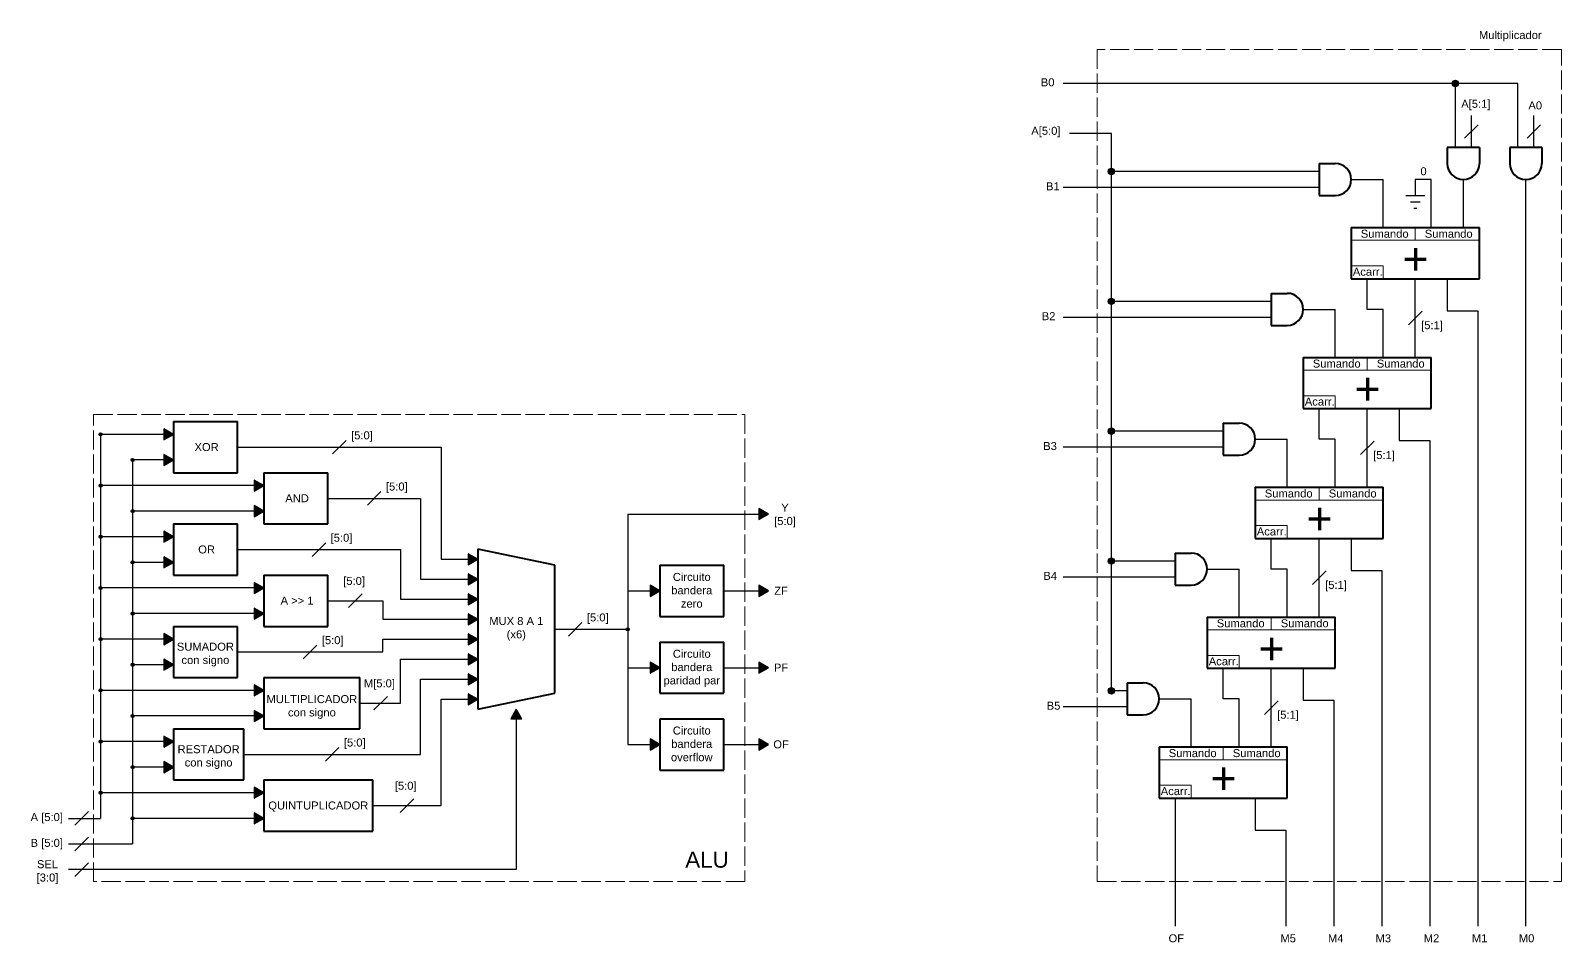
# Model space of a CAD drawing. Header units: millimetres. Extents: x -214 to 2182, y -211 to 1461.
# Drawn here: x 34.1 to 512.3, y 1175.9 to 1460.8 of the extents above; entities that cross this region are included whole.
import ezdxf

# ---------------------------------------------------------------- set-up
doc = ezdxf.new("R2010")
doc.units = ezdxf.units.MM
doc.header["$LTSCALE"] = 0.5
doc.linetypes.add('ACAD_ISO02W100', pattern=[15, 12, -3])
for name, color, linetype, lineweight in [('Cables', 7, 'Continuous', 30), ('Componente_Detalle', 7, 'Continuous', 20), ('Componentes', 7, 'Continuous', 40), ('Contorno', 7, 'Continuous', 40), ('Cuadro_dashed', 7, 'ACAD_ISO02W100', 20), ('Modulos', 7, 'Continuous', 40)]:
    doc.layers.add(name, color=color, linetype=linetype, lineweight=lineweight)
doc.layers.add('Texto', color=7, linetype='Continuous')
doc.styles.add('Rotulado', font='arial.ttf', dxfattribs={"height": 10})

msp = doc.modelspace()

# ---------------------------------------------------------------- hatches: boundary and pattern name
at = {"layer": 'Cables'}
h = msp.add_hatch(color=256, dxfattribs=at)
h.dxf.hatch_style = 1
h.paths.add_polyline_path([(480.21, 1444.24, 1), (478.21, 1444.24, 1)])
h = msp.add_hatch(color=256, dxfattribs=at)
h.dxf.hatch_style = 1
h.paths.add_polyline_path([(372.76, 1416.74, 1), (370.76, 1416.74, 1)])
h = msp.add_hatch(color=256, dxfattribs=at)
h.dxf.hatch_style = 1
h.paths.add_polyline_path([(372.76, 1376.17, 1), (370.76, 1376.17, 1)])
h = msp.add_hatch(color=256, dxfattribs=at)
h.dxf.hatch_style = 1
h.paths.add_polyline_path([(55.5, 1334.61, 1), (56.5, 1334.61, 1)])
h = msp.add_hatch(color=256, dxfattribs=at)
h.dxf.hatch_style = 1
h.paths.add_polyline_path([(78.74, 1334.61), (75.74, 1336.34), (75.74, 1332.88)])
h = msp.add_hatch(color=256, dxfattribs=at)
h.dxf.hatch_style = 1
h.paths.add_polyline_path([(372.76, 1335.59, 1), (370.76, 1335.59, 1)])
h = msp.add_hatch(color=256, dxfattribs=at)
h.dxf.hatch_style = 1
h.paths.add_polyline_path([(65.5, 1326.61, 1), (66.5, 1326.61, 1)])
h = msp.add_hatch(color=256, dxfattribs=at)
h.dxf.hatch_style = 1
h.paths.add_polyline_path([(78.74, 1326.61), (75.74, 1328.34), (75.74, 1324.88)])
h = msp.add_hatch(color=256, dxfattribs=at)
h.dxf.hatch_style = 1
h.paths.add_polyline_path([(107, 1318.61), (104, 1320.34), (104, 1316.88)])
h = msp.add_hatch(color=256, dxfattribs=at)
h.dxf.hatch_style = 1
h.paths.add_polyline_path([(55.5, 1318.61, 1), (56.5, 1318.61, 1)])
h = msp.add_hatch(color=256, dxfattribs=at)
h.dxf.hatch_style = 1
h.paths.add_polyline_path([(65.5, 1310.61, 1), (66.5, 1310.61, 1)])
h = msp.add_hatch(color=256, dxfattribs=at)
h.dxf.hatch_style = 1
h.paths.add_polyline_path([(107, 1310.61), (104, 1312.34), (104, 1308.88)])
h = msp.add_hatch(color=256, dxfattribs=at)
h.dxf.hatch_style = 1
h.paths.add_polyline_path([(264.67, 1309.7), (261.67, 1311.44), (261.67, 1307.97)])
h = msp.add_hatch(color=256, dxfattribs=at)
h.dxf.hatch_style = 1
h.paths.add_polyline_path([(55.5, 1302.61, 1), (56.5, 1302.61, 1)])
h = msp.add_hatch(color=256, dxfattribs=at)
h.dxf.hatch_style = 1
h.paths.add_polyline_path([(78.74, 1302.61), (75.74, 1304.34), (75.74, 1300.88)])
h = msp.add_hatch(color=256, dxfattribs=at)
h.dxf.hatch_style = 1
h.paths.add_polyline_path([(78.74, 1294.61), (75.74, 1296.34), (75.74, 1292.88)])
h = msp.add_hatch(color=256, dxfattribs=at)
h.dxf.hatch_style = 1
h.paths.add_polyline_path([(173.86, 1295.58), (170.86, 1297.31), (170.86, 1293.85)])
h = msp.add_hatch(color=256, dxfattribs=at)
h.dxf.hatch_style = 1
h.paths.add_polyline_path([(372.76, 1295.02, 1), (370.76, 1295.02, 1)])
h = msp.add_hatch(color=256, dxfattribs=at)
h.dxf.hatch_style = 1
h.paths.add_polyline_path([(65.5, 1294.61, 1), (66.5, 1294.61, 1)])
h = msp.add_hatch(color=256, dxfattribs=at)
h.dxf.hatch_style = 1
h.paths.add_polyline_path([(55.5, 1286.61, 1), (56.5, 1286.61, 1)])
h = msp.add_hatch(color=256, dxfattribs=at)
h.dxf.hatch_style = 1
h.paths.add_polyline_path([(107, 1286.61), (104, 1288.34), (104, 1284.88)])
h = msp.add_hatch(color=256, dxfattribs=at)
h.dxf.hatch_style = 1
h.paths.add_polyline_path([(173.86, 1289.33), (170.86, 1291.06), (170.86, 1287.6)])
h = msp.add_hatch(color=256, dxfattribs=at)
h.dxf.hatch_style = 1
h.paths.add_polyline_path([(230.67, 1285.7), (227.67, 1287.44), (227.67, 1283.97)])
h = msp.add_hatch(color=256, dxfattribs=at)
h.dxf.hatch_style = 1
h.paths.add_polyline_path([(264.67, 1285.7), (261.67, 1287.44), (261.67, 1283.97)])
h = msp.add_hatch(color=256, dxfattribs=at)
h.dxf.hatch_style = 1
h.paths.add_polyline_path([(173.86, 1283.08), (170.86, 1284.81), (170.86, 1281.35)])
h = msp.add_hatch(color=256, dxfattribs=at)
h.dxf.hatch_style = 1
h.paths.add_polyline_path([(65.5, 1278.61, 1), (66.5, 1278.61, 1)])
h = msp.add_hatch(color=256, dxfattribs=at)
h.dxf.hatch_style = 1
h.paths.add_polyline_path([(107, 1278.61), (104, 1280.34), (104, 1276.88)])
h = msp.add_hatch(color=256, dxfattribs=at)
h.dxf.hatch_style = 1
h.paths.add_polyline_path([(173.86, 1276.83), (170.86, 1278.56), (170.86, 1275.1)])
h = msp.add_hatch(color=256, dxfattribs=at)
h.dxf.hatch_style = 1
h.paths.add_polyline_path([(78.74, 1270.61), (75.74, 1272.34), (75.74, 1268.88)])
h = msp.add_hatch(color=256, dxfattribs=at)
h.dxf.hatch_style = 1
h.paths.add_polyline_path([(173.86, 1270.58), (170.86, 1272.31), (170.86, 1268.85)])
h = msp.add_hatch(color=256, dxfattribs=at)
h.dxf.hatch_style = 1
h.paths.add_polyline_path([(220.17, 1273.7, 1), (221.17, 1273.7, 1)])
h = msp.add_hatch(color=256, dxfattribs=at)
h.dxf.hatch_style = 1
h.paths.add_polyline_path([(55.5, 1270.61, 1), (56.5, 1270.61, 1)])
h = msp.add_hatch(color=256, dxfattribs=at)
h.dxf.hatch_style = 1
h.paths.add_polyline_path([(65.5, 1262.61, 1), (66.5, 1262.61, 1)])
h = msp.add_hatch(color=256, dxfattribs=at)
h.dxf.hatch_style = 1
h.paths.add_polyline_path([(78.74, 1262.61), (75.74, 1264.34), (75.74, 1260.88)])
h = msp.add_hatch(color=256, dxfattribs=at)
h.dxf.hatch_style = 1
h.paths.add_polyline_path([(173.86, 1264.33), (170.86, 1266.06), (170.86, 1262.6)])
h = msp.add_hatch(color=256, dxfattribs=at)
h.dxf.hatch_style = 1
h.paths.add_polyline_path([(230.67, 1261.7), (227.67, 1263.44), (227.67, 1259.97)])
h = msp.add_hatch(color=256, dxfattribs=at)
h.dxf.hatch_style = 1
h.paths.add_polyline_path([(264.67, 1261.7), (261.67, 1263.44), (261.67, 1259.97)])
h = msp.add_hatch(color=256, dxfattribs=at)
h.dxf.hatch_style = 1
h.paths.add_polyline_path([(173.86, 1258.08), (170.86, 1259.81), (170.86, 1256.35)])
h = msp.add_hatch(color=256, dxfattribs=at)
h.dxf.hatch_style = 1
h.paths.add_polyline_path([(55.5, 1254.61, 1), (56.5, 1254.61, 1)])
h = msp.add_hatch(color=256, dxfattribs=at)
h.dxf.hatch_style = 1
h.paths.add_polyline_path([(107, 1254.61), (104, 1256.34), (104, 1252.88)])
h = msp.add_hatch(color=256, dxfattribs=at)
h.dxf.hatch_style = 1
h.paths.add_polyline_path([(173.86, 1251.83), (170.86, 1253.56), (170.86, 1250.1)])
h = msp.add_hatch(color=256, dxfattribs=at)
h.dxf.hatch_style = 1
h.paths.add_polyline_path([(372.76, 1254.45, 1), (370.76, 1254.45, 1)])
h = msp.add_hatch(color=256, dxfattribs=at)
h.dxf.hatch_style = 1
h.paths.add_polyline_path([(107, 1246.61), (104, 1248.34), (104, 1244.88)])
h = msp.add_hatch(color=256, dxfattribs=at)
h.dxf.hatch_style = 1
h.paths.add_polyline_path([(185.86, 1248.7), (184.13, 1245.7), (187.59, 1245.7)])
h = msp.add_hatch(color=256, dxfattribs=at)
h.dxf.hatch_style = 1
h.paths.add_polyline_path([(65.5, 1246.61, 1), (66.5, 1246.61, 1)])
h = msp.add_hatch(color=256, dxfattribs=at)
h.dxf.hatch_style = 1
h.paths.add_polyline_path([(55.5, 1238.61, 1), (56.5, 1238.61, 1)])
h = msp.add_hatch(color=256, dxfattribs=at)
h.dxf.hatch_style = 1
h.paths.add_polyline_path([(78.74, 1238.61), (75.74, 1240.34), (75.74, 1236.88)])
h = msp.add_hatch(color=256, dxfattribs=at)
h.dxf.hatch_style = 1
h.paths.add_polyline_path([(230.67, 1237.7), (227.67, 1239.44), (227.67, 1235.97)])
h = msp.add_hatch(color=256, dxfattribs=at)
h.dxf.hatch_style = 1
h.paths.add_polyline_path([(264.67, 1237.7), (261.67, 1239.44), (261.67, 1235.97)])
h = msp.add_hatch(color=256, dxfattribs=at)
h.dxf.hatch_style = 1
h.paths.add_polyline_path([(65.5, 1230.61, 1), (66.5, 1230.61, 1)])
h = msp.add_hatch(color=256, dxfattribs=at)
h.dxf.hatch_style = 1
h.paths.add_polyline_path([(78.74, 1230.61), (75.74, 1232.34), (75.74, 1228.88)])
h = msp.add_hatch(color=256, dxfattribs=at)
h.dxf.hatch_style = 1
h.paths.add_polyline_path([(107, 1222.61), (104, 1224.34), (104, 1220.88)])
h = msp.add_hatch(color=256, dxfattribs=at)
h.dxf.hatch_style = 1
h.paths.add_polyline_path([(55.5, 1222.61, 1), (56.5, 1222.61, 1)])
h = msp.add_hatch(color=256, dxfattribs=at)
h.dxf.hatch_style = 1
h.paths.add_polyline_path([(65.5, 1214.61, 1), (66.5, 1214.61, 1)])
h = msp.add_hatch(color=256, dxfattribs=at)
h.dxf.hatch_style = 1
h.paths.add_polyline_path([(107, 1214.61), (104, 1216.34), (104, 1212.88)])

# ---------------------------------------------------------------- linework, layer by layer
at = {"layer": 'Cables', "color": 7}
for p, q in [((498.74, 1444.24), (356.71, 1444.24)), ((479.21, 1424.24), (479.21, 1444.24)), ((498.74, 1424.24), (498.74, 1444.24)), ((484.21, 1424.24), (484.21, 1434.24)), ((503.74, 1424.24), (503.74, 1434.24)), ((371.76, 1428.66), (358.65, 1428.66)), ((371.76, 1254.45), (371.76, 1428.66)), ((476.71, 1424.24), (481.71, 1424.24)), ((481.71, 1424.24), (486.71, 1424.24)), ((496.24, 1424.24), (501.24, 1424.24)), ((501.24, 1424.24), (506.24, 1424.24)), ((436.71, 1416.74), (371.76, 1416.74)), ((436.71, 1414.24), (436.71, 1419.24)), ((436.71, 1411.74), (356.71, 1411.74)), ((436.71, 1409.24), (436.71, 1414.24)), ((446.71, 1414.24), (456.71, 1414.24)), ((456.71, 1399.24), (456.71, 1414.24)), ((471.71, 1414.24), (466.71, 1414.24)), ((466.71, 1414.24), (466.71, 1409.24)), ((471.71, 1399.24), (471.71, 1414.24)), ((481.71, 1399.24), (481.71, 1414.24)), ((501.24, 1180.95), (501.24, 1414.24)), ((463.71, 1409.24), (469.71, 1409.24)), ((465.21, 1407.24), (468.21, 1407.24)), ((466.21, 1405.24), (467.21, 1405.24)), ((466.71, 1399.24), (446.71, 1399.24)), ((446.71, 1383.24), (456.71, 1383.24)), ((451.71, 1373.67), (451.71, 1383.24)), ((466.71, 1358.67), (466.71, 1383.24)), ((466.71, 1383.24), (486.71, 1383.24)), ((476.71, 1383.24), (476.71, 1373.24)), ((421.71, 1373.67), (421.71, 1378.67)), ((421.71, 1376.17), (371.76, 1376.17)), ((421.71, 1368.67), (421.71, 1373.67)), ((431.71, 1373.67), (441.71, 1373.67)), ((441.71, 1358.67), (441.71, 1373.67)), ((456.71, 1373.67), (451.71, 1373.67)), ((456.71, 1358.67), (456.71, 1373.67)), ((476.71, 1373.24), (486.24, 1373.24)), ((486.24, 1373.24), (486.24, 1180.95)), ((421.71, 1371.17), (356.71, 1371.17)), ((451.71, 1358.67), (431.71, 1358.67)), ((431.71, 1342.67), (441.71, 1342.67)), ((436.71, 1333.09), (436.71, 1342.67)), ((451.71, 1318.09), (451.71, 1342.67)), ((451.71, 1342.67), (471.71, 1342.67)), ((461.71, 1342.67), (461.71, 1332.67)), ((56, 1334.61), (56, 1214.61)), ((78.74, 1334.61), (56, 1334.61)), ((78.74, 1338.61), (78.74, 1330.61)), ((406.71, 1335.59), (371.76, 1335.59)), ((406.71, 1333.09), (406.71, 1338.09)), ((78.74, 1330.61), (78.74, 1322.61)), ((98.74, 1330.61), (162.44, 1330.61)), ((162.44, 1330.61), (162.44, 1295.58)), ((406.71, 1330.59), (356.71, 1330.59)), ((406.71, 1328.09), (406.71, 1333.09)), ((416.71, 1333.09), (426.71, 1333.09)), ((426.71, 1318.09), (426.71, 1333.09)), ((441.71, 1333.09), (436.71, 1333.09)), ((441.71, 1318.09), (441.71, 1333.09)), ((461.71, 1332.67), (471.24, 1332.67)), ((471.24, 1332.67), (471.24, 1180.95)), ((66, 1326.61), (66, 1206.61)), ((78.74, 1326.61), (66, 1326.61)), ((107, 1322.61), (107, 1314.61)), ((107, 1318.61), (56, 1318.61)), ((436.71, 1318.09), (416.71, 1318.09)), ((107, 1310.61), (66, 1310.61)), ((107, 1314.61), (107, 1306.61)), ((127, 1314.61), (155.94, 1314.61)), ((155.94, 1314.61), (155.94, 1289.33)), ((78.74, 1306.61), (78.74, 1298.61)), ((220.67, 1309.7), (220.67, 1237.7)), ((220.67, 1309.7), (220.67, 1285.7)), ((220.67, 1309.7), (262.67, 1309.7)), ((78.74, 1302.61), (56, 1302.61)), ((416.71, 1302.09), (426.71, 1302.09)), ((421.71, 1292.52), (421.71, 1302.09)), ((436.71, 1277.52), (436.71, 1302.09)), ((436.71, 1302.09), (456.71, 1302.09)), ((446.71, 1302.09), (446.71, 1292.09)), ((78.74, 1298.61), (78.74, 1290.61)), ((98.74, 1298.61), (149.65, 1298.61)), ((149.65, 1298.61), (149.65, 1283.08)), ((173.86, 1298.7), (173.86, 1292.45)), ((391.71, 1292.52), (391.71, 1297.52)), ((78.74, 1294.61), (66, 1294.61)), ((162.44, 1295.58), (173.86, 1295.58)), ((173.86, 1292.45), (173.86, 1286.2)), ((230.67, 1293.7), (230.67, 1285.7)), ((391.71, 1295.02), (371.76, 1295.02)), ((391.71, 1287.52), (391.71, 1292.52)), ((401.71, 1292.52), (411.71, 1292.52)), ((411.71, 1277.52), (411.71, 1292.52)), ((426.71, 1292.52), (421.71, 1292.52)), ((426.71, 1277.52), (426.71, 1292.52)), ((446.71, 1292.09), (456.24, 1292.09)), ((456.24, 1292.09), (456.24, 1180.95)), ((107, 1286.61), (56, 1286.61)), ((107, 1290.61), (107, 1282.61)), ((155.94, 1289.33), (173.86, 1289.33)), ((391.71, 1290.02), (356.71, 1290.02)), ((107, 1282.61), (107, 1274.61)), ((127, 1282.61), (144.14, 1282.61)), ((144.14, 1282.61), (144.14, 1276.83)), ((149.65, 1283.08), (173.86, 1283.08)), ((173.86, 1286.2), (173.86, 1279.95)), ((220.67, 1285.7), (220.67, 1261.7)), ((220.67, 1285.7), (230.67, 1285.7)), ((230.67, 1285.7), (230.67, 1277.7)), ((250.67, 1285.7), (262.67, 1285.7)), ((107, 1278.61), (66, 1278.61)), ((144.14, 1276.83), (173.86, 1276.83)), ((173.86, 1279.95), (173.86, 1273.7)), ((421.71, 1277.52), (401.71, 1277.52)), ((78.74, 1274.61), (78.74, 1266.61)), ((173.86, 1273.7), (173.86, 1267.45)), ((197.86, 1273.7), (220.67, 1273.7)), ((78.74, 1270.61), (56, 1270.61)), ((144.14, 1266.61), (144.14, 1270.58)), ((144.14, 1270.58), (173.86, 1270.58)), ((173.86, 1267.45), (173.86, 1261.2)), ((230.67, 1269.7), (230.67, 1261.7)), ((78.74, 1262.61), (66, 1262.61)), ((78.74, 1266.61), (78.74, 1258.61)), ((98.74, 1266.61), (144.14, 1266.61)), ((149.65, 1250.61), (149.65, 1264.33)), ((149.65, 1264.33), (173.86, 1264.33)), ((107, 1258.61), (107, 1250.61)), ((155.94, 1234.61), (155.94, 1258.08)), ((155.94, 1258.08), (173.86, 1258.08)), ((173.86, 1261.2), (173.86, 1254.95)), ((220.67, 1261.7), (220.67, 1237.7)), ((220.67, 1261.7), (230.67, 1261.7)), ((230.67, 1261.7), (230.67, 1253.7)), ((250.67, 1261.7), (262.67, 1261.7)), ((401.71, 1261.52), (411.71, 1261.52)), ((406.71, 1251.95), (406.71, 1261.52)), ((421.71, 1236.95), (421.71, 1261.52)), ((421.71, 1261.52), (441.71, 1261.52)), ((431.71, 1261.52), (431.71, 1251.52)), ((107, 1254.61), (56, 1254.61)), ((173.86, 1254.95), (173.86, 1248.7)), ((376.71, 1254.45), (371.76, 1254.45)), ((376.71, 1251.95), (376.71, 1256.95)), ((107, 1250.61), (107, 1242.61)), ((137.28, 1250.61), (149.65, 1250.61)), ((162.44, 1218.61), (162.44, 1251.83)), ((162.44, 1251.83), (173.86, 1251.83)), ((185.86, 1248.7), (185.86, 1198.61)), ((376.71, 1249.45), (356.71, 1249.45)), ((376.71, 1246.95), (376.71, 1251.95)), ((386.71, 1251.95), (396.71, 1251.95)), ((396.71, 1236.95), (396.71, 1251.95)), ((411.71, 1251.95), (406.71, 1251.95)), ((411.71, 1236.95), (411.71, 1251.95)), ((431.71, 1251.52), (441.24, 1251.52)), ((441.24, 1251.52), (441.24, 1180.95)), ((107, 1246.61), (66, 1246.61)), ((230.67, 1245.7), (230.67, 1237.7)), ((78.74, 1238.61), (56, 1238.61)), ((78.74, 1242.61), (78.74, 1234.61)), ((78.74, 1234.61), (78.74, 1226.61)), ((100.74, 1234.61), (155.94, 1234.61)), ((220.67, 1237.7), (230.67, 1237.7)), ((230.67, 1237.7), (230.67, 1229.7)), ((250.67, 1237.7), (262.67, 1237.7)), ((406.71, 1236.95), (386.71, 1236.95)), ((78.74, 1230.61), (66, 1230.61)), ((107, 1226.61), (107, 1218.61)), ((107, 1222.61), (56, 1222.61)), ((386.71, 1220.95), (396.71, 1220.95)), ((391.71, 1220.95), (391.71, 1180.95)), ((406.71, 1220.95), (426.71, 1220.95)), ((416.71, 1220.95), (416.71, 1210.95)), ((107, 1218.61), (107, 1210.61)), ((141, 1218.61), (162.44, 1218.61)), ((46, 1214.61), (56, 1214.61)), ((107, 1214.61), (66, 1214.61)), ((416.71, 1210.95), (426.24, 1210.95)), ((426.24, 1210.95), (426.24, 1180.95)), ((46, 1206.61), (66, 1206.61)), ((185.86, 1198.61), (46, 1198.61))]:
    msp.add_line(p, q, dxfattribs=at)
at = {"layer": 'Cables'}
for p, q in [((482.09, 1427.12), (486.33, 1431.36)), ((501.61, 1427.12), (505.86, 1431.36)), ((464.59, 1368.83), (468.83, 1373.07)), ((128.46, 1328.49), (132.71, 1332.73)), ((449.59, 1328.26), (453.83, 1332.5)), ((139.35, 1312.49), (143.59, 1316.73)), ((122.07, 1296.49), (126.31, 1300.73)), ((434.59, 1287.68), (438.83, 1291.93)), ((133.45, 1280.49), (137.69, 1284.73)), ((202.13, 1271.58), (206.37, 1275.83)), ((119.31, 1264.49), (123.56, 1268.73)), ((141.34, 1248.49), (145.59, 1252.73)), ((419.59, 1247.11), (423.83, 1251.35)), ((126.22, 1232.49), (130.46, 1236.73)), ((149.56, 1216.49), (153.8, 1220.73)), ((47.97, 1212.49), (52.21, 1216.73)), ((47.97, 1204.49), (52.21, 1208.73)), ((47.92, 1196.49), (52.17, 1200.73))]:
    msp.add_line(p, q, dxfattribs=at)
at = {"layer": 'Cables', "color": 7}
for points in [[(78.74, 1334.61), (75.74, 1336.34), (75.74, 1332.88)], [(78.74, 1326.61), (75.74, 1328.34), (75.74, 1324.88)], [(107, 1318.61), (104, 1320.34), (104, 1316.88)], [(107, 1310.61), (104, 1312.34), (104, 1308.88)], [(264.67, 1309.7), (261.67, 1311.44), (261.67, 1307.97)], [(78.74, 1302.61), (75.74, 1304.34), (75.74, 1300.88)], [(78.74, 1294.61), (75.74, 1296.34), (75.74, 1292.88)], [(173.86, 1295.58), (170.86, 1297.31), (170.86, 1293.85)], [(107, 1286.61), (104, 1288.34), (104, 1284.88)], [(173.86, 1289.33), (170.86, 1291.06), (170.86, 1287.6)], [(230.67, 1285.7), (227.67, 1287.44), (227.67, 1283.97)], [(264.67, 1285.7), (261.67, 1287.44), (261.67, 1283.97)], [(173.86, 1283.08), (170.86, 1284.81), (170.86, 1281.35)], [(107, 1278.61), (104, 1280.34), (104, 1276.88)], [(173.86, 1276.83), (170.86, 1278.56), (170.86, 1275.1)], [(78.74, 1270.61), (75.74, 1272.34), (75.74, 1268.88)], [(173.86, 1270.58), (170.86, 1272.31), (170.86, 1268.85)], [(78.74, 1262.61), (75.74, 1264.34), (75.74, 1260.88)], [(173.86, 1264.33), (170.86, 1266.06), (170.86, 1262.6)], [(230.67, 1261.7), (227.67, 1263.44), (227.67, 1259.97)], [(264.67, 1261.7), (261.67, 1263.44), (261.67, 1259.97)], [(173.86, 1258.08), (170.86, 1259.81), (170.86, 1256.35)], [(107, 1254.61), (104, 1256.34), (104, 1252.88)], [(173.86, 1251.83), (170.86, 1253.56), (170.86, 1250.1)], [(107, 1246.61), (104, 1248.34), (104, 1244.88)], [(185.86, 1248.7), (184.13, 1245.7), (187.59, 1245.7)], [(78.74, 1238.61), (75.74, 1240.34), (75.74, 1236.88)], [(230.67, 1237.7), (227.67, 1239.44), (227.67, 1235.97)], [(264.67, 1237.7), (261.67, 1239.44), (261.67, 1235.97)], [(78.74, 1230.61), (75.74, 1232.34), (75.74, 1228.88)], [(107, 1222.61), (104, 1224.34), (104, 1220.88)], [(107, 1214.61), (104, 1216.34), (104, 1212.88)]]:
    msp.add_lwpolyline(points, close=True, dxfattribs=at)
at = {"layer": 'Cables'}
for centre, radius in [((479.21, 1444.24), 1), ((371.76, 1416.74), 1), ((371.76, 1376.17), 1), ((56, 1334.61), 0.5), ((371.76, 1335.59), 1), ((66, 1326.61), 0.5), ((56, 1318.61), 0.5), ((66, 1310.61), 0.5), ((56, 1302.61), 0.5), ((371.76, 1295.02), 1), ((66, 1294.61), 0.5), ((56, 1286.61), 0.5), ((66, 1278.61), 0.5), ((220.67, 1273.7), 0.5), ((56, 1270.61), 0.5), ((66, 1262.61), 0.5), ((56, 1254.61), 0.5), ((371.76, 1254.45), 1), ((66, 1246.61), 0.5), ((56, 1238.61), 0.5), ((66, 1230.61), 0.5), ((56, 1222.61), 0.5), ((66, 1214.61), 0.5)]:
    msp.add_circle(centre, radius, dxfattribs=at)
at = {"layer": 'Componente_Detalle', "color": 7}
for p, q in [((446.71, 1399.24), (446.71, 1395.24)), ((466.71, 1395.24), (466.71, 1399.24)), ((466.71, 1399.24), (476.71, 1399.24)), ((476.71, 1399.24), (486.71, 1399.24)), ((446.71, 1395.24), (466.71, 1395.24)), ((466.71, 1395.24), (486.71, 1395.24)), ((446.71, 1387.24), (446.71, 1383.24)), ((446.71, 1387.24), (456.71, 1387.24)), ((456.71, 1387.24), (456.71, 1383.24)), ((431.71, 1358.67), (431.71, 1354.67)), ((451.71, 1354.67), (451.71, 1358.67)), ((451.71, 1358.67), (461.71, 1358.67)), ((461.71, 1358.67), (471.71, 1358.67)), ((431.71, 1354.67), (451.71, 1354.67)), ((451.71, 1354.67), (471.71, 1354.67)), ((431.71, 1346.67), (431.71, 1342.67)), ((431.71, 1346.67), (441.71, 1346.67)), ((441.71, 1346.67), (441.71, 1342.67)), ((416.71, 1318.09), (416.71, 1314.09)), ((436.71, 1314.09), (436.71, 1318.09)), ((436.71, 1318.09), (446.71, 1318.09)), ((446.71, 1318.09), (456.71, 1318.09)), ((416.71, 1314.09), (436.71, 1314.09)), ((436.71, 1314.09), (456.71, 1314.09)), ((416.71, 1306.09), (416.71, 1302.09)), ((416.71, 1306.09), (426.71, 1306.09)), ((426.71, 1306.09), (426.71, 1302.09)), ((401.71, 1277.52), (401.71, 1273.52)), ((421.71, 1273.52), (421.71, 1277.52)), ((421.71, 1277.52), (431.71, 1277.52)), ((431.71, 1277.52), (441.71, 1277.52)), ((401.71, 1273.52), (421.71, 1273.52)), ((421.71, 1273.52), (441.71, 1273.52)), ((401.71, 1265.52), (401.71, 1261.52)), ((401.71, 1265.52), (411.71, 1265.52)), ((411.71, 1265.52), (411.71, 1261.52)), ((386.71, 1236.95), (386.71, 1232.95)), ((406.71, 1232.95), (406.71, 1236.95)), ((406.71, 1236.95), (416.71, 1236.95)), ((416.71, 1236.95), (426.71, 1236.95)), ((386.71, 1232.95), (406.71, 1232.95)), ((406.71, 1232.95), (426.71, 1232.95)), ((386.71, 1224.95), (386.71, 1220.95)), ((386.71, 1224.95), (396.71, 1224.95)), ((396.71, 1224.95), (396.71, 1220.95))]:
    msp.add_line(p, q, dxfattribs=at)
at = {"layer": 'Componentes', "color": 7}
for p, q in [((406.71, 1338.09), (411.71, 1338.09)), ((391.71, 1297.52), (396.71, 1297.52)), ((376.71, 1256.95), (381.71, 1256.95))]:
    msp.add_line(p, q, dxfattribs=at)
at = {"layer": 'Contorno'}
for p, q in [((486.71, 1424.24), (476.71, 1424.24)), ((476.71, 1424.24), (476.71, 1419.24)), ((486.71, 1424.24), (486.71, 1419.24)), ((506.24, 1424.24), (496.24, 1424.24)), ((496.24, 1424.24), (496.24, 1419.24)), ((506.24, 1424.24), (506.24, 1419.24)), ((436.71, 1419.24), (436.71, 1409.24)), ((436.71, 1419.24), (441.71, 1419.24)), ((436.71, 1409.24), (441.71, 1409.24)), ((421.71, 1378.67), (421.71, 1368.67)), ((421.71, 1378.67), (426.71, 1378.67)), ((421.71, 1368.67), (426.71, 1368.67)), ((406.71, 1338.09), (406.71, 1328.09)), ((406.71, 1328.09), (411.71, 1328.09)), ((391.71, 1297.52), (391.71, 1287.52)), ((391.71, 1287.52), (396.71, 1287.52)), ((376.71, 1256.95), (376.71, 1246.95)), ((376.71, 1246.95), (381.71, 1246.95))]:
    msp.add_line(p, q, dxfattribs=at)
for centre, start, end in [((441.71, 1414.24), 270, 90), ((481.71, 1419.24), 180, 0), ((501.24, 1419.24), 180, 0), ((426.71, 1373.67), 270, 90), ((411.71, 1333.09), 270, 90), ((396.71, 1292.52), 270, 90), ((381.71, 1251.95), 270, 90)]:
    msp.add_arc(centre, 5, start, end, dxfattribs=at)
at = {"layer": 'Cuadro_dashed', "color": 7}
for p, q in [((512.34, 1454.84), (367.34, 1454.84)), ((367.34, 1454.84), (367.34, 1194.84)), ((512.34, 1194.84), (512.34, 1454.84)), ((53.78, 1194.84), (53.78, 1340.8)), ((53.78, 1340.8), (257.27, 1340.8)), ((257.27, 1340.8), (257.27, 1194.84)), ((257.27, 1194.84), (53.78, 1194.84)), ((367.34, 1194.84), (512.34, 1194.84))]:
    msp.add_line(p, q, dxfattribs=at)
at = {"layer": 'Modulos'}
for p, q in [((446.71, 1399.24), (486.71, 1399.24)), ((446.71, 1399.24), (446.71, 1383.24)), ((486.71, 1383.24), (486.71, 1399.24)), ((446.71, 1383.24), (486.71, 1383.24)), ((431.71, 1358.67), (471.71, 1358.67)), ((431.71, 1358.67), (431.71, 1342.67)), ((471.71, 1342.67), (471.71, 1358.67)), ((431.71, 1342.67), (471.71, 1342.67)), ((78.74, 1338.61), (98.74, 1338.61)), ((78.74, 1338.61), (78.74, 1322.61)), ((98.74, 1322.61), (98.74, 1338.61)), ((78.74, 1322.61), (98.74, 1322.61)), ((107, 1322.61), (127, 1322.61)), ((107, 1322.61), (107, 1306.61)), ((127, 1306.61), (127, 1322.61)), ((416.71, 1318.09), (456.71, 1318.09)), ((416.71, 1318.09), (416.71, 1302.09)), ((456.71, 1302.09), (456.71, 1318.09)), ((78.74, 1306.61), (98.74, 1306.61)), ((78.74, 1306.61), (78.74, 1290.61)), ((98.74, 1290.61), (98.74, 1306.61)), ((107, 1306.61), (127, 1306.61)), ((416.71, 1302.09), (456.71, 1302.09)), ((230.67, 1293.7), (250.67, 1293.7)), ((230.67, 1293.7), (230.67, 1277.7)), ((250.67, 1277.7), (250.67, 1293.7)), ((78.74, 1290.61), (98.74, 1290.61)), ((107, 1290.61), (127, 1290.61)), ((107, 1290.61), (107, 1274.61)), ((127, 1274.61), (127, 1290.61)), ((230.67, 1277.7), (250.67, 1277.7)), ((401.71, 1277.52), (441.71, 1277.52)), ((401.71, 1277.52), (401.71, 1261.52)), ((441.71, 1261.52), (441.71, 1277.52)), ((78.74, 1274.61), (98.74, 1274.61)), ((78.74, 1274.61), (78.74, 1258.61)), ((98.74, 1258.61), (98.74, 1274.61)), ((107, 1274.61), (127, 1274.61)), ((230.67, 1269.7), (250.67, 1269.7)), ((230.67, 1269.7), (230.67, 1253.7)), ((250.67, 1253.7), (250.67, 1269.7)), ((78.74, 1258.61), (98.74, 1258.61)), ((107, 1258.61), (137, 1258.61)), ((107, 1258.61), (107, 1242.61)), ((137, 1242.61), (137, 1258.61)), ((401.71, 1261.52), (441.71, 1261.52)), ((230.67, 1253.7), (250.67, 1253.7)), ((230.67, 1245.7), (250.67, 1245.7)), ((230.67, 1245.7), (230.67, 1229.7)), ((250.67, 1229.7), (250.67, 1245.7)), ((78.74, 1242.61), (100.74, 1242.61)), ((78.74, 1242.61), (78.74, 1226.61)), ((100.74, 1226.61), (100.74, 1242.61)), ((107, 1242.61), (137, 1242.61)), ((386.71, 1236.95), (426.71, 1236.95)), ((386.71, 1236.95), (386.71, 1220.95)), ((426.71, 1220.95), (426.71, 1236.95)), ((230.67, 1229.7), (250.67, 1229.7)), ((78.74, 1226.61), (100.74, 1226.61)), ((107, 1226.61), (141, 1226.61)), ((107, 1226.61), (107, 1210.61)), ((141, 1210.61), (141, 1226.61)), ((386.71, 1220.95), (426.71, 1220.95)), ((107, 1210.61), (141, 1210.61))]:
    msp.add_line(p, q, dxfattribs=at)
at = {"layer": 'Modulos', "color": 7}
for p, q in [((173.86, 1298.7), (173.86, 1248.7)), ((197.86, 1293.7), (173.86, 1298.7)), ((197.86, 1253.7), (197.86, 1293.7)), ((173.86, 1248.7), (197.86, 1253.7))]:
    msp.add_line(p, q, dxfattribs=at)

# ---------------------------------------------------------------- texts
at = {"layer": 'Texto', "style": 'Rotulado'}
for s, width, gutter_width, heights, insert, char_height, attachment_point in [('\\pxqc;Multiplicador', 24.8743, 29.51, [4.26], (483.95, 1460.63), 2.5, 1), ('\\pxqc;[5:0]', 9.8135, 29.51, [4.31], (132.74, 1335.55), 2.5, 1), ('\\pxqc;XOR', 12.7925, 29.51, [3.45], (82.72, 1331.89), 2.5, 1), ('\\pxqc;AND', 12.7925, 29.51, [3.45], (110.98, 1315.89), 2.5, 1), ('\\pxqc;[5:0]', 9.8135, 29.51, [4.31], (143.63, 1319.55), 2.5, 1), ('\\pxqc;Y \\P[5:0]', 9.4316, 29.51, [7.87], (265.08, 1312.93), 2.5, 1), ('\\pxqc;[5:0]', 9.8135, 29.51, [4.31], (126.35, 1303.55), 2.5, 1), ('\\pxqc;OR', 12.7925, 29.51, [3.45], (82.72, 1299.89), 2.5, 1), ('\\pxqc;Circuito bandera zero', 20, 29.51, [12], (230.67, 1291.3), 2.5, 1), ('\\pxqc;[5:0]', 9.8135, 29.51, [4.31], (130.29, 1290.06), 2.5, 1), ('\\pxqc;ZF', 5.1661, 29.51, [3.45], (265.99, 1286.99), 2.5, 1), ('\\pxqc;A >> 1', 12.7925, 29.51, [3.45], (110.98, 1283.89), 2.5, 1), ('\\pxqc;MUX 8 A 1\\P(x6)', 24, 29.51, [9.2], (173.86, 1277.53), 2.5, 1), ('\\pxqc;[5:0]', 9.8135, 29.51, [4.31], (206.4, 1278.65), 2.5, 1), ('\\pxqc;SUMADOR con signo', 20, 29.51, [8.39], (78.74, 1269.51), 2.5, 1), ('\\pxqc;[5:0]', 9.8135, 29.51, [4.31], (123.59, 1271.55), 2.5, 1), ('\\pxqc;Circuito bandera paridad par', 20, 29.51, [12], (230.67, 1267.3), 2.5, 1), ('\\pxqc;PF', 5.1661, 29.51, [3.45], (265.99, 1262.99), 2.5, 1), ('\\pxqc;M[5:0]', 9.8135, 29.51, [4.31], (138.19, 1258.06), 2.5, 1), ('\\pxqc;MULTIPLICADOR con signo', 30, 29.51, [8.73], (107, 1253.13), 2.5, 1), ('\\pxqc;Circuito bandera overflow', 20, 29.51, [12], (230.67, 1243.3), 2.5, 1), ('\\pxqc;[5:0]', 9.8135, 29.51, [4.31], (130.49, 1239.55), 2.5, 1), ('\\pxqc;OF', 5.1661, 29.51, [3.45], (265.99, 1238.99), 2.5, 1), ('\\pxqc;RESTADOR con signo', 22, 29.51, [7.95], (78.74, 1237.48), 2.5, 1), ('\\pxqc;[5:0]', 9.8135, 29.51, [4.31], (146.4, 1226.06), 2.5, 1), ('\\pxqc;QUINTUPLICADOR', 34, 29.51, [3.12], (107, 1219.89), 2.5, 1), ('A [5:0]', 11.3136, 12.5, [4.08], (34.13, 1213.01), 2.5, 7), ('B [5:0]', 10.8733, 12.5, [3.86], (34.13, 1204.96), 2.5, 7), ('\\pxqc;SEL \\P[3:0]', 10.5622, 29.51, [8.78], (34.13, 1201.54), 2.5, 1), ('\\pxqc;ALU', 12.7925, 29.51, [3.45], (239.04, 1204.21), 5, 1)]:
    msp.add_mtext_dynamic_manual_height_columns(s, width=width, gutter_width=gutter_width, heights=heights, dxfattribs=dict(at, insert=insert, char_height=char_height, attachment_point=attachment_point))
at = {"layer": 'Texto', "color": 7, "attachment_point": 1, "style": 'Rotulado'}
for s, width, heights, insert, char_height in [('B0', 4.5268, [3.09], (349.71, 1445.86), 2.5), ('A[5:1]', 10.3356, [3.85], (481.05, 1439.14), 2.5), ('A0', 4.5268, [3.09], (502.03, 1438.64), 2.5), ('A[5:0]', 10.3356, [3.85], (346.74, 1430.71), 2.5), ('0', 4.2547, [2.09], (468.3, 1418.06), 2.5), ('B1', 4.5268, [3.09], (351.34, 1413.36), 2.5), ('Sumando', 15.341, [1.23], (449.68, 1398.54), 2.5), ('Sumando', 15.341, [1.23], (469.68, 1398.54), 2.5), ('\\pxqc;+', 10.7443, [9.47], (461.44, 1394.45), 10), ('Acarr.', 9.2858, [2.95], (447.19, 1386.67), 2.5), ('B2', 4.5268, [3.09], (350.01, 1372.78), 2.5), ('[5:1]', 8.0164, [3.85], (468.53, 1369.97), 2.5), ('Sumando', 15.341, [1.23], (434.68, 1357.97), 2.5), ('Sumando', 15.341, [1.23], (454.68, 1357.97), 2.5), ('\\pxqc;+', 10.7443, [9.47], (446.44, 1353.88), 10), ('Acarr.', 9.2858, [2.95], (432.19, 1346.1), 2.5), ('B3', 4.5268, [3.09], (350.46, 1332.21), 2.5), ('[5:1]', 8.0164, [3.85], (453.53, 1329.39), 2.5), ('Sumando', 15.341, [1.23], (419.68, 1317.39), 2.5), ('Sumando', 15.341, [1.23], (439.68, 1317.39), 2.5), ('\\pxqc;+', 10.7443, [9.47], (431.44, 1313.31), 10), ('Acarr.', 9.2858, [2.95], (417.19, 1305.52), 2.5), ('B4', 4.5268, [3.09], (350.51, 1291.64), 2.5), ('[5:1]', 8.0164, [3.85], (438.53, 1288.82), 2.5), ('Sumando', 15.341, [1.23], (404.68, 1276.82), 2.5), ('Sumando', 15.341, [1.23], (424.68, 1276.82), 2.5), ('\\pxqc;+', 10.7443, [9.47], (416.44, 1272.73), 10), ('Acarr.', 9.2858, [2.95], (402.19, 1264.95), 2.5), ('B5', 4.5268, [3.09], (351.56, 1251.06), 2.5), ('[5:1]', 8.0164, [3.85], (423.53, 1248.25), 2.5), ('Sumando', 15.341, [1.23], (389.68, 1236.25), 2.5), ('Sumando', 15.341, [1.23], (409.68, 1236.25), 2.5), ('\\pxqc;+', 10.7443, [9.47], (401.44, 1232.16), 10), ('Acarr.', 9.2858, [2.95], (387.19, 1224.38), 2.5), ('OF', 6.3033, [2.95], (389.62, 1178.39), 2.5), ('M5', 6.3033, [2.95], (424.57, 1178.39), 2.5), ('M4', 6.3033, [2.95], (439.42, 1178.39), 2.5), ('M3', 6.3033, [2.95], (454.28, 1178.39), 2.5), ('M2', 6.3033, [2.95], (469.33, 1178.39), 2.5), ('M1', 6.3033, [2.95], (484.37, 1178.39), 2.5), ('M0', 6.3033, [2.95], (499.04, 1178.39), 2.5)]:
    msp.add_mtext_dynamic_manual_height_columns(s, width=width, gutter_width=50, heights=heights, dxfattribs=dict(at, insert=insert, char_height=char_height))

doc.saveas('drawing.dxf')
